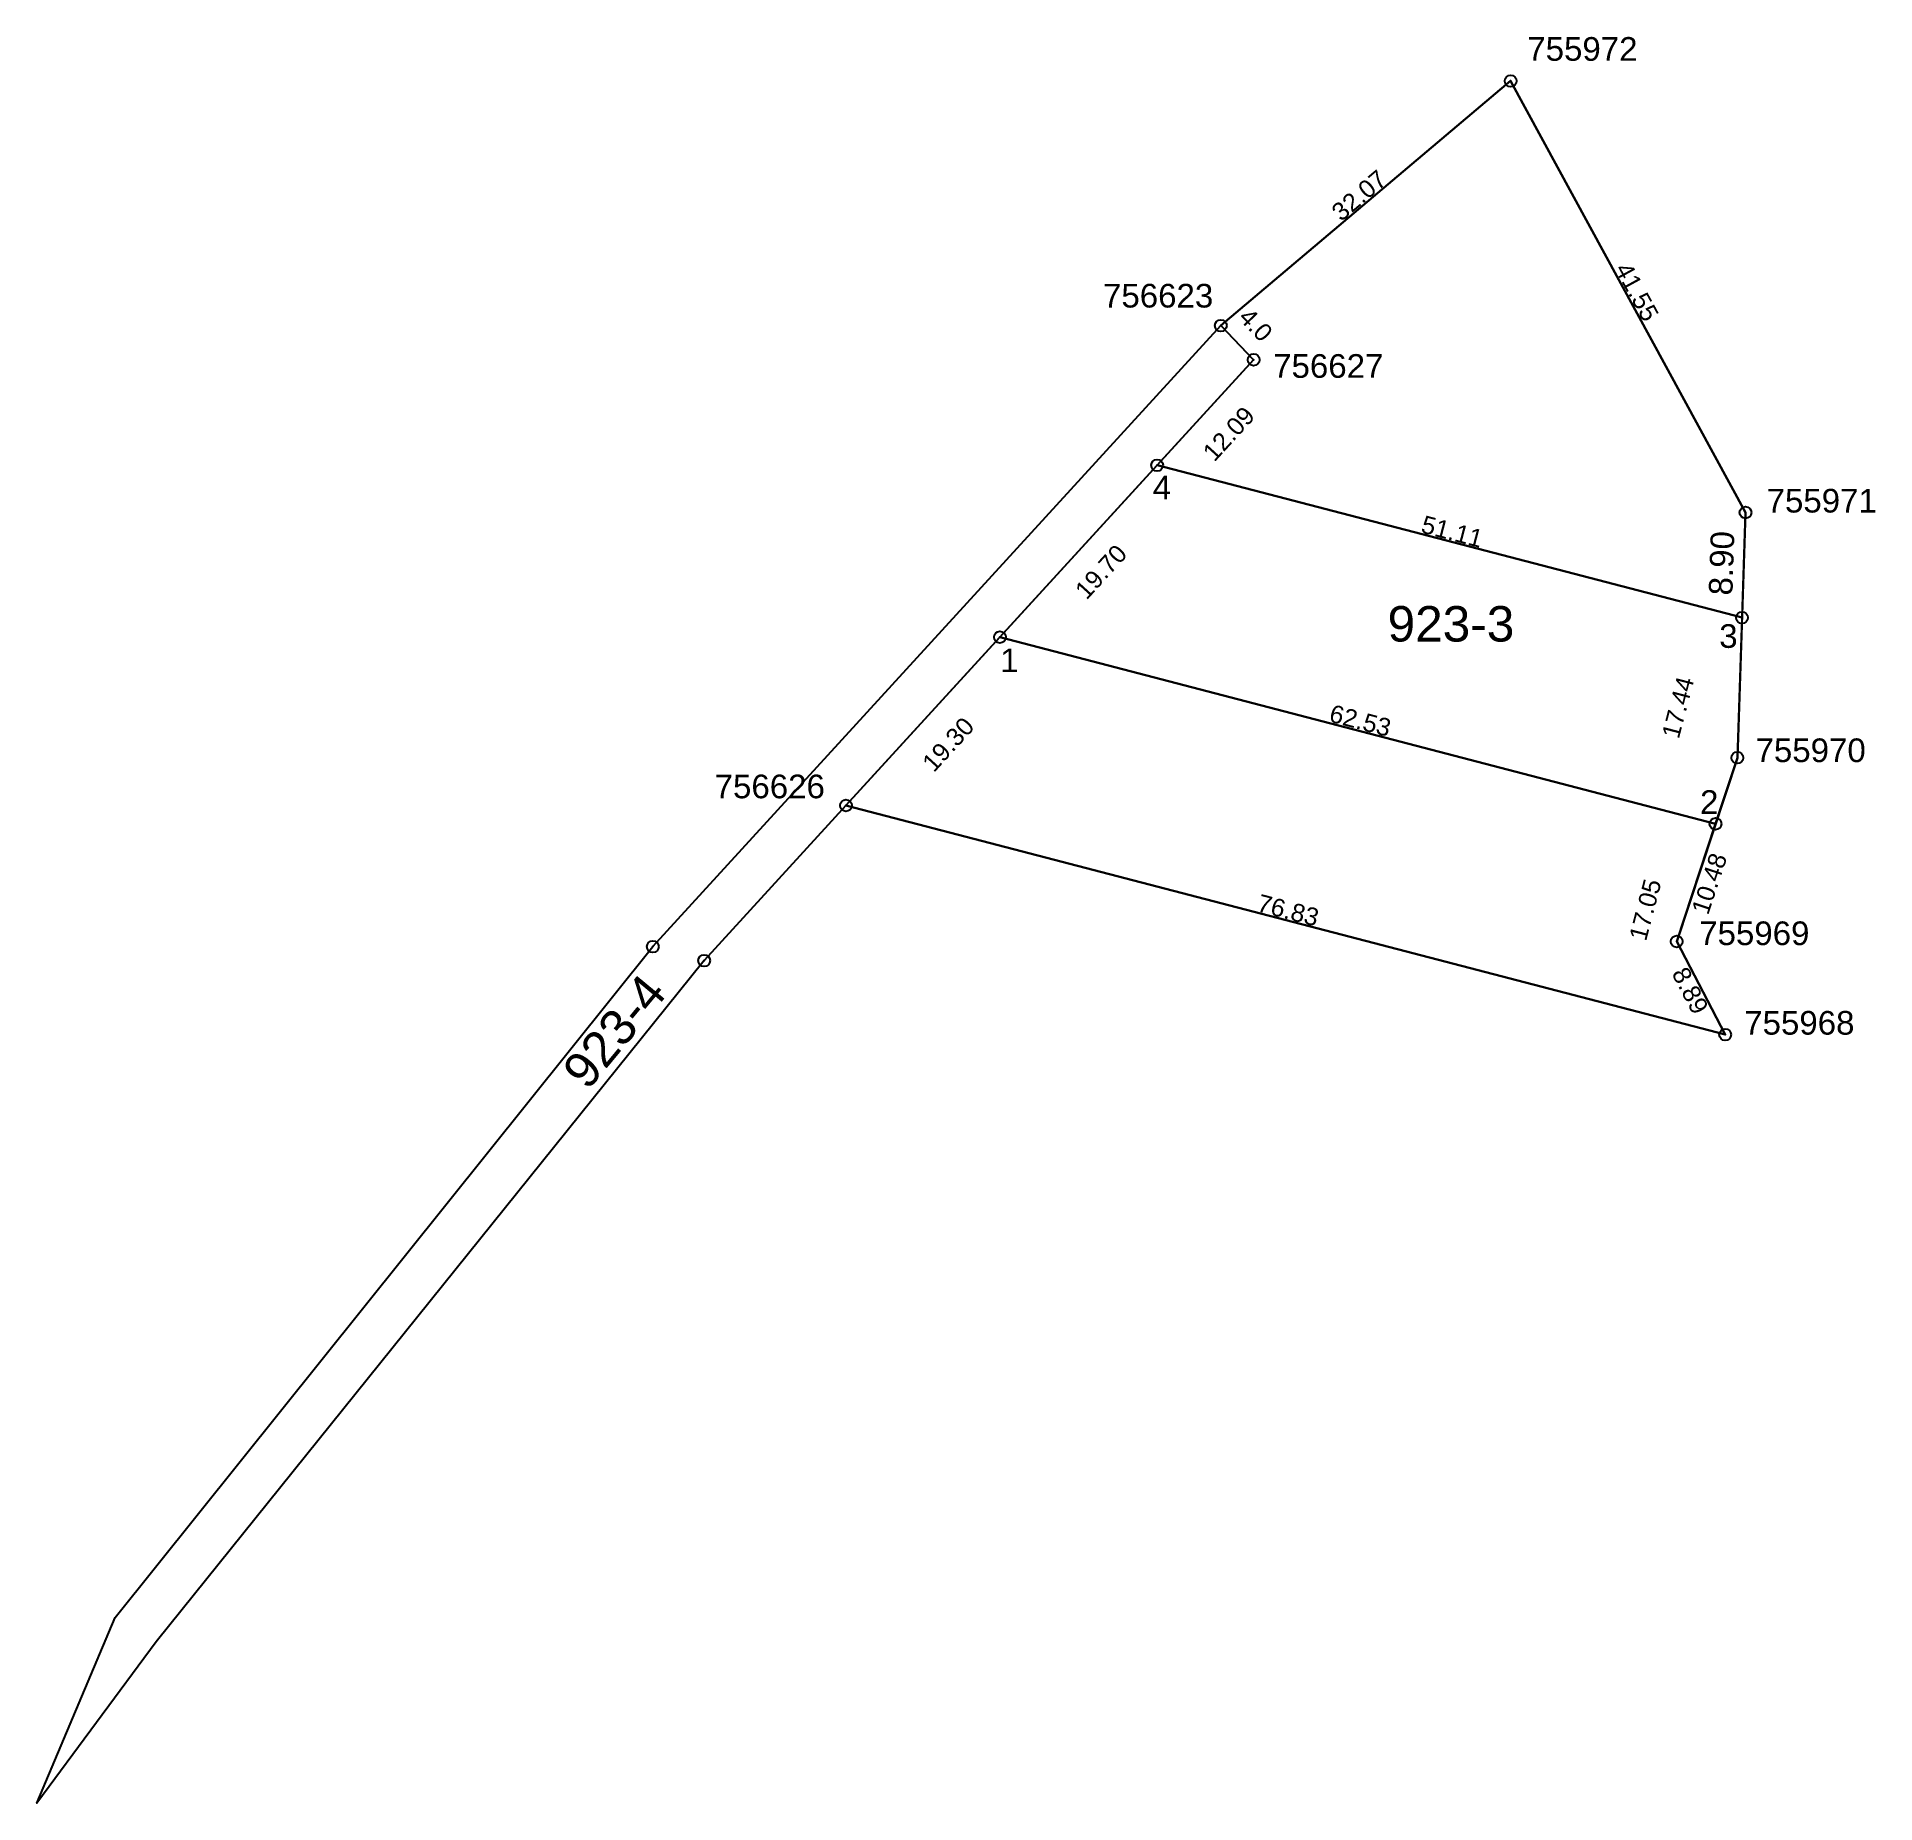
# Model space of a CAD drawing. Header units: metres. Extents: x 7498497 to 7498652, y 4692744 to 4692894.
import ezdxf

# ---------------------------------------------------------------- set-up
doc = ezdxf.new("R2010")
doc.units = ezdxf.units.M
doc.header["$MEASUREMENT"] = 0
doc.header["$PDMODE"] = 32
doc.header["$PDSIZE"] = 1
doc.layers.get('Defpoints').update_dxf_attribs({"linetype": 'CONTINUOUS'})
for name, color, linetype in [('Gjendja_faktike', 5, 'CONTINUOUS'), ('Nr Parceles Baze', 7, 'CONTINUOUS'), ('Parcela Baze', 7, 'CONTINUOUS')]:
    doc.layers.add(name, color=color, linetype=linetype)
doc.styles.get("Standard").update_dxf_attribs({"font": 'arial.ttf'})
doc.dimstyles.get("Standard").update_dxf_attribs({"dimtxt": 1.5, "dimasz": 0.18, "dimexe": 0.18, "dimexo": 0.0625, "dimgap": 0.09, "dimtad": 1, "dimtoh": 1, "dimzin": 0, "dimdsep": 46, "dimtxsty": 'Standard', "dimcen": 0.09, "dimse1": 1, "dimse2": 1, "dimsd1": 1, "dimsd2": 1, "dimadec": 0, "dimazin": 0, "dimtfac": 1, "dimtofl": 0, "dimtmove": 0, "dimatfit": 3, "dimfxl": 1, "dimtolj": 1, "dimtzin": 0, "dimarcsym": 0})

# ---------------------------------------------------------------- blocks, each defined once
blk = doc.blocks.new('*D16')
at = {"layer": 'Defpoints', "color": 0, "linetype": 'Continuous', "transparency": 16777216}
for p in [(7498635.52, 4692817.02), (7498633.96, 4692816.2), (7498639.63, 4692809.14)]:
    blk.add_point(p, dxfattribs=at)
at = {"layer": 'Nr Parceles Baze', "color": 0, "linetype": 'Continuous', "transparency": 16777216, "insert": (7498636.66, 4692812.86), "char_height": 1.5, "attachment_point": 5, "rotation": 297.5081}
blk.add_mtext('\\A1;8.89', dxfattribs=at)
blk = doc.blocks.new('*D17')
at = {"layer": 'Defpoints', "color": 0, "linetype": 'Continuous', "transparency": 16777216}
for p in [(7498638.81, 4692826.97), (7498640.66, 4692826.35), (7498635.52, 4692817.02)]:
    blk.add_point(p, dxfattribs=at)
at = {"layer": 'Nr Parceles Baze', "color": 0, "linetype": 'Continuous', "transparency": 16777216, "insert": (7498638.29, 4692821.91), "char_height": 1.5, "attachment_point": 5, "rotation": 71.7267}
blk.add_mtext('\\A1;10.48', dxfattribs=at)
blk = doc.blocks.new('*D19')
at = {"layer": 'Defpoints', "color": 0, "linetype": 'Continuous', "transparency": 16777216}
for p in [(7498621.48, 4692889.8), (7498621.48, 4692889.8), (7498641.34, 4692853.3)]:
    blk.add_point(p, dxfattribs=at)
at = {"layer": 'Nr Parceles Baze', "color": 0, "linetype": 'Continuous', "transparency": 16777216, "insert": (7498632.16, 4692871.96), "char_height": 1.5, "attachment_point": 5, "rotation": 298.5498}
blk.add_mtext('\\A1;41.55', dxfattribs=at)
blk = doc.blocks.new('*D20')
at = {"layer": 'Defpoints', "color": 0, "linetype": 'Continuous', "transparency": 16777216}
for p in [(7498621.48, 4692889.8), (7498596.97, 4692869.11), (7498596.97, 4692869.11)]:
    blk.add_point(p, dxfattribs=at)
at = {"layer": 'Nr Parceles Baze', "color": 0, "linetype": 'Continuous', "transparency": 16777216, "insert": (7498608.68, 4692880.11), "char_height": 1.5, "attachment_point": 5, "rotation": 40.1679}
blk.add_mtext('\\A1;32.07', dxfattribs=at)
blk = doc.blocks.new('*D23')
at = {"layer": 'Defpoints', "color": 0, "linetype": 'Continuous', "transparency": 16777216}
for p in [(7498565.28, 4692828.51), (7498565.28, 4692828.51), (7498639.62, 4692809.14)]:
    blk.add_point(p, dxfattribs=at)
at = {"layer": 'Nr Parceles Baze', "color": 0, "linetype": 'Continuous', "transparency": 16777216, "insert": (7498602.67, 4692819.65), "char_height": 1.5, "attachment_point": 5, "rotation": 345.3913}
blk.add_mtext('\\A1;76.83', dxfattribs=at)
blk = doc.blocks.new('*D24')
at = {"layer": 'Defpoints', "color": 0, "linetype": 'Continuous', "transparency": 16777216}
for p in [(7498578.3, 4692842.75), (7498581.07, 4692840.22), (7498565.28, 4692828.51)]:
    blk.add_point(p, dxfattribs=at)
at = {"layer": 'Nr Parceles Baze', "color": 0, "linetype": 'Continuous', "transparency": 16777216, "insert": (7498573.93, 4692833.68), "char_height": 1.5, "attachment_point": 5, "rotation": 47.5664}
blk.add_mtext('\\A1;19.30', dxfattribs=at)
blk = doc.blocks.new('*D25')
at = {"layer": 'Defpoints', "color": 0, "linetype": 'Continuous', "transparency": 16777216}
for p in [(7498597.92, 4692870.02), (7498596.97, 4692869.11), (7498599.75, 4692866.22)]:
    blk.add_point(p, dxfattribs=at)
at = {"layer": 'Nr Parceles Baze', "color": 0, "linetype": 'Continuous', "transparency": 16777216, "insert": (7498599.93, 4692869.17), "char_height": 1.5, "attachment_point": 5, "rotation": 313.868}
blk.add_mtext('\\A1;4.0', dxfattribs=at)
blk = doc.blocks.new('*D77')
at = {"layer": 'Defpoints', "color": 0, "linetype": 'Continuous', "transparency": 16777216}
for p in [(7498591.59, 4692857.29), (7498594.13, 4692854.98), (7498578.3, 4692842.75)]:
    blk.add_point(p, dxfattribs=at)
at = {"layer": 'Nr Parceles Baze', "color": 0, "linetype": 'Continuous', "transparency": 16777216, "insert": (7498586.85, 4692848.28), "char_height": 1.5, "attachment_point": 5, "rotation": 47.5664}
blk.add_mtext('\\A1;19.70', dxfattribs=at)
blk = doc.blocks.new('*D78')
at = {"layer": 'Defpoints', "color": 0, "linetype": 'Continuous', "transparency": 16777216}
for p in [(7498599.75, 4692866.22), (7498602.36, 4692863.83), (7498591.59, 4692857.29)]:
    blk.add_point(p, dxfattribs=at)
at = {"layer": 'Nr Parceles Baze', "color": 0, "linetype": 'Continuous', "transparency": 16777216, "insert": (7498597.65, 4692859.95), "char_height": 1.5, "attachment_point": 5, "rotation": 47.5664}
blk.add_mtext('\\A1;12.09', dxfattribs=at)
blk = doc.blocks.new('*D79')
at = {"layer": 'Defpoints', "color": 0, "linetype": 'Continuous', "transparency": 16777216}
for p in [(7498591.59, 4692857.29), (7498641.05, 4692844.4), (7498641.05, 4692844.4)]:
    blk.add_point(p, dxfattribs=at)
at = {"layer": 'Nr Parceles Baze', "color": 0, "linetype": 'Continuous', "transparency": 16777216, "insert": (7498616.54, 4692851.68), "char_height": 1.5, "attachment_point": 5, "rotation": 345.3928}
blk.add_mtext('\\A1;51.11', dxfattribs=at)
blk = doc.blocks.new('*D80')
at = {"layer": 'Defpoints', "color": 0, "linetype": 'Continuous', "transparency": 16777216}
for p in [(7498578.3, 4692842.75), (7498638.81, 4692826.97), (7498638.81, 4692826.97)]:
    blk.add_point(p, dxfattribs=at)
at = {"layer": 'Nr Parceles Baze', "color": 0, "linetype": 'Continuous', "transparency": 16777216, "insert": (7498608.77, 4692835.69), "char_height": 1.5, "attachment_point": 5, "rotation": 345.3749}
blk.add_mtext('\\A1;62.53', dxfattribs=at)
blk = doc.blocks.new('*D81')
at = {"layer": 'Defpoints', "color": 0, "linetype": 'Continuous', "transparency": 16777216}
for p in [(7498640.59, 4692853.32), (7498641.34, 4692853.3), (7498641.05, 4692844.4)]:
    blk.add_point(p, dxfattribs=at)
at = {"layer": 'Nr Parceles Baze', "color": 0, "linetype": 'Continuous', "transparency": 16777216, "insert": (7498639.33, 4692849.01), "char_height": 2, "attachment_point": 5, "rotation": 88.0945}
blk.add_mtext('\\A1;8.90', dxfattribs=at)
blk = doc.blocks.new('*D82')
at = {"layer": 'Defpoints', "color": 0, "linetype": 'Continuous', "transparency": 16777216}
for p in [(7498638.81, 4692826.97), (7498631.55, 4692811.24), (7498634.51, 4692810.47)]:
    blk.add_point(p, dxfattribs=at)
at = {"layer": 'Nr Parceles Baze', "color": 0, "linetype": 'Continuous', "transparency": 16777216, "insert": (7498632.87, 4692819.7), "char_height": 1.5, "attachment_point": 5, "rotation": 75.3913}
blk.add_mtext('\\A1;17.05', dxfattribs=at)
blk = doc.blocks.new('*D84')
at = {"layer": 'Defpoints', "color": 0, "linetype": 'Continuous', "transparency": 16777216}
for p in [(7498641.05, 4692844.4), (7498634.25, 4692828.16), (7498636.64, 4692827.53)]:
    blk.add_point(p, dxfattribs=at)
at = {"layer": 'Nr Parceles Baze', "color": 0, "linetype": 'Continuous', "transparency": 16777216, "insert": (7498635.63, 4692836.81), "char_height": 1.5, "attachment_point": 5, "rotation": 75.3749}
blk.add_mtext('\\A1;17.44', dxfattribs=at)

msp = doc.modelspace()

# ---------------------------------------------------------------- linework, layer by layer
at = {"layer": 'Gjendja_faktike', "color": 1}
msp.add_lwpolyline([(7498596.973, 4692869.107), (7498599.751, 4692866.217), (7498591.592, 4692857.293), (7498641.046, 4692844.404), (7498641.342, 4692853.296), (7498621.483, 4692889.796), (7498596.973, 4692869.107)], dxfattribs=at)
for points in [[(7498591.592, 4692857.293), (7498578.301, 4692842.754), (7498638.806, 4692826.966), (7498640.652, 4692832.556), (7498641.046, 4692844.404)], [(7498578.301, 4692842.754), (7498565.282, 4692828.513), (7498639.625, 4692809.136), (7498635.521, 4692817.017), (7498638.806, 4692826.966)]]:
    msp.add_lwpolyline(points, close=True, dxfattribs=at)
at = {"layer": 'Nr Parceles Baze'}
msp.add_lwpolyline([(7498503.49, 4692759.848), (7498548.951, 4692816.577), (7498596.973, 4692869.107), (7498599.751, 4692866.217), (7498565.282, 4692828.513), (7498553.291, 4692815.396), (7498506.959, 4692757.781), (7498496.859, 4692744.129), (7498503.49, 4692759.848)], dxfattribs=at)
at = {"layer": 'Nr Parceles Baze', "color": 0}
for p in [(7498621.483, 4692889.796), (7498596.973, 4692869.107), (7498596.973, 4692869.107), (7498599.751, 4692866.217), (7498641.342, 4692853.296), (7498640.652, 4692832.556), (7498565.282, 4692828.513), (7498548.951, 4692816.577), (7498635.521, 4692817.017), (7498553.291, 4692815.396), (7498639.625, 4692809.136)]:
    msp.add_point(p, dxfattribs=at)
at = {"layer": 'Nr Parceles Baze', "color": 0, "linetype": 'Continuous'}
for p in [(7498591.592, 4692857.293), (7498641.046, 4692844.404), (7498578.301, 4692842.754), (7498638.806, 4692826.966)]:
    msp.add_point(p, dxfattribs=at)
at = {"layer": 'Parcela Baze'}
msp.add_lwpolyline([(7498621.483, 4692889.796), (7498641.342, 4692853.296), (7498640.652, 4692832.556), (7498635.521, 4692817.017), (7498639.625, 4692809.136), (7498565.282, 4692828.513), (7498599.751, 4692866.217), (7498596.973, 4692869.107), (7498621.483, 4692889.796)], dxfattribs=at)

# ---------------------------------------------------------------- texts
at = {"layer": 'Nr Parceles Baze'}
for s, height, p in [('755972', 2, (7498622.888, 4692891.506)), ('756623', 2, (7498587.014, 4692870.634)), ('756623', 2, (7498587.014, 4692870.634)), ('756627', 2, (7498601.401, 4692864.69)), ('755971', 2, (7498643.124, 4692853.296)), ('923-3', 3, (7498611.076, 4692842.383)), ('755970', 2, (7498642.188, 4692832.188)), ('756626', 2, (7498554.176, 4692829.128)), ('755969', 2, (7498637.425, 4692816.71)), ('755968', 2, (7498641.231, 4692809.136))]:
    msp.add_text(s, height=height, dxfattribs=at).set_placement(p)
msp.add_text('923-4', height=3, rotation=50.38639, dxfattribs=at).set_placement((7498543.428, 4692804.336))
at = {"layer": 'Nr Parceles Baze', "color": 1, "linetype": 'Continuous', "char_height": 2, "attachment_point": 1}
for s, insert in [('4', (7498591.216, 4692856.402)), ('3', (7498639.118, 4692843.849)), ('1', (7498578.323, 4692841.795)), ('2', (7498637.496, 4692829.808))]:
    msp.add_mtext_dynamic_manual_height_columns(s, width=2.11065, gutter_width=1, heights=[0], dxfattribs=dict(at, insert=insert))

# ---------------------------------------------------------------- dimensions: what is measured, and where the dimension line sits
at = {"layer": 'Nr Parceles Baze', "color": 1, "linetype": 'Continuous'}
for p1, p2, distance, picture, middle in [((7498621.483, 4692889.796), (7498596.973, 4692869.107), 0, '*D20', (7498608.676, 4692880.106)), ((7498641.342, 4692853.296), (7498621.483, 4692889.796), 0, '*D19', (7498632.164, 4692871.955)), ((7498591.592, 4692857.293), (7498599.751, 4692866.217), -3.532, '*D78', (7498597.647, 4692859.949)), ((7498578.301, 4692842.754), (7498591.592, 4692857.293), -3.433, '*D77', (7498586.849, 4692848.285)), ((7498591.592, 4692857.293), (7498641.046, 4692844.404), 0, '*D79', (7498616.535, 4692851.677)), ((7498641.046, 4692844.404), (7498636.643, 4692827.53), -2.477, '*D84', (7498635.632, 4692836.805)), ((7498565.282, 4692828.513), (7498578.301, 4692842.754), -3.755, '*D24', (7498573.931, 4692833.678)), ((7498578.301, 4692842.754), (7498638.806, 4692826.966), 0, '*D80', (7498608.77, 4692835.688)), ((7498639.625, 4692809.136), (7498565.282, 4692828.513), 0, '*D23', (7498602.669, 4692819.653)), ((7498638.806, 4692826.966), (7498634.507, 4692810.47), -3.055, '*D82', (7498632.872, 4692819.704))]:
    dim = msp.add_aligned_dim(p1=p1, p2=p2, distance=distance, dimstyle='Standard', dxfattribs=at)
    dim.commit()
    dim.dimension.update_dxf_attribs({"geometry": picture, "text_midpoint": middle})
dim = msp.add_linear_dim(base=(7498597.924, 4692870.021), p1=(7498599.751, 4692866.217), p2=(7498596.973, 4692869.107), angle=133.86798, text='4.0', dimstyle='Standard', dxfattribs=at)
dim.commit()
dim.dimension.update_dxf_attribs({"geometry": '*D25', "text_midpoint": (7498599.313, 4692868.576), "dimtype": 161})
dim = msp.add_linear_dim(base=(7498640.587, 4692853.321), p1=(7498641.046, 4692844.404), p2=(7498641.342, 4692853.296), angle=88.09453, dimstyle='Standard', override={"dimtxt": 2}, dxfattribs=at)
dim.commit()
dim.dimension.update_dxf_attribs({"geometry": '*D81', "text_midpoint": (7498640.442, 4692848.971), "dimtype": 161})
for base, p1, p2, angle, picture, middle in [((7498640.66, 4692826.353), (7498635.521, 4692817.017), (7498638.806, 4692826.966), 71.7267, '*D17', (7498639.105, 4692821.642)), ((7498633.957, 4692816.203), (7498639.625, 4692809.136), (7498635.521, 4692817.017), 117.50807, '*D16', (7498635.906, 4692812.461))]:
    dim = msp.add_linear_dim(base=base, p1=p1, p2=p2, angle=angle, dimstyle='Standard', dxfattribs=at)
    dim.commit()
    dim.dimension.update_dxf_attribs({"geometry": picture, "text_midpoint": middle, "dimtype": 161})

doc.saveas('drawing.dxf')
